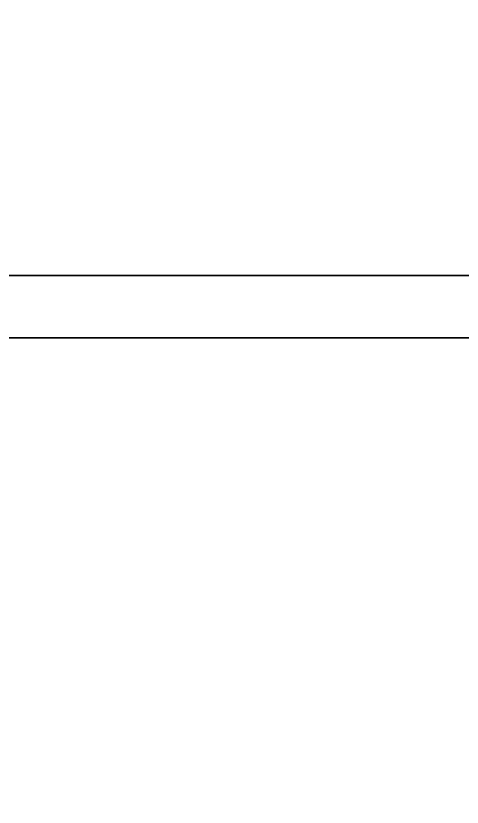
# Model space of a CAD drawing. Header units: millimetres. Extents: x -25000 to 25000, y -60388 to 35000.
# Drawn here: x -2584 to -1866, y -655 to 618 of the extents above; entities that cross this region are included whole.
import ezdxf

# ---------------------------------------------------------------- set-up
doc = ezdxf.new("R2010")
doc.units = ezdxf.units.MM
doc.layers.add('MONTAJ_BORULARI', color=2, linetype='CONTINUOUS')
doc.layers.add('ZEMIN_PLATFORM', color=8, linetype='CONTINUOUS')

msp = doc.modelspace()

# ---------------------------------------------------------------- linework, layer by layer
at = {"layer": 'MONTAJ_BORULARI'}
for p, q in [((25000, 200, -1700), (-25000, 200, -1700)), ((25000, 200, -200), (-25000, 200, -200))]:
    msp.add_line(p, q, dxfattribs=at)
for points in [[(-25000, -1300, -1700), (25000, -1300, -1700), (25000, 200, -1700), (-25000, 200, -1700)], [(-25000, -1300, -200), (25000, -1300, -200), (25000, 200, -200), (-25000, 200, -200)], [(-25000, 200, -1700), (25000, 200, -1700), (25000, 200, -200), (-25000, 200, -200)]]:
    msp.add_3dface(points, dxfattribs=at)
at = {"layer": 'ZEMIN_PLATFORM'}
for p, q in [((-3700, 100, -50), (3700, 100, -50)), ((-3700, 100), (3700, 100)), ((-3700, 100, 7450), (3700, 100, 7450)), ((-3700, 100, 7500), (3700, 100, 7500))]:
    msp.add_line(p, q, dxfattribs=at)
for points in [[(-3700, 100, -50), (3700, 100, -50), (3700, 1300, -50), (-3700, 1300, -50)], [(-3700, 100), (3700, 100), (3700, 1300), (-3700, 1300)], [(-3700, 100, 7450), (3700, 100, 7450), (3700, 1300, 7450), (-3700, 1300, 7450)], [(-3700, 100, 7500), (3700, 100, 7500), (3700, 1300, 7500), (-3700, 1300, 7500)], [(-3700, 100, -50), (3700, 100, -50), (3700, 100), (-3700, 100)], [(-3700, 100, 7450), (3700, 100, 7450), (3700, 100, 7500), (-3700, 100, 7500)]]:
    msp.add_3dface(points, dxfattribs=at)

doc.saveas('drawing.dxf')
